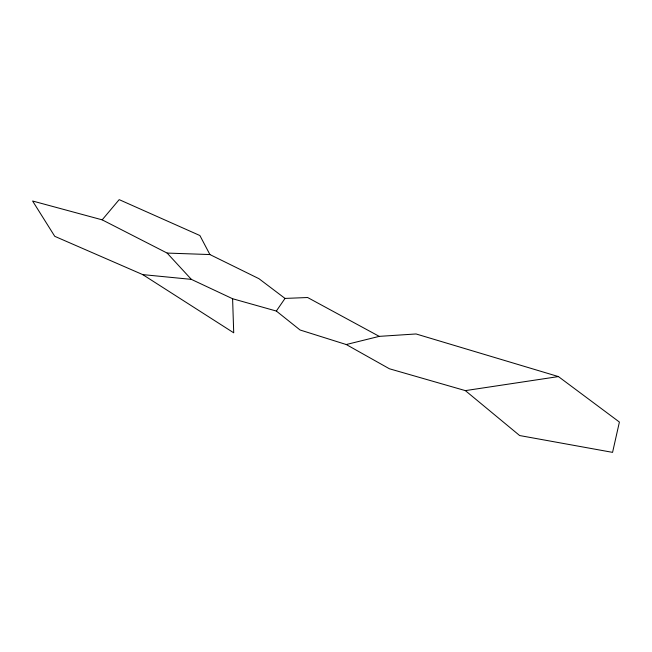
<?xml version="1.0" encoding="UTF-8"?>
<svg xmlns="http://www.w3.org/2000/svg" width="652" height="652" viewBox="0 0 652 652"><rect width="100%" height="100%" fill="white"/><g stroke="black" fill="none" stroke-linecap="round" stroke-linejoin="round"><path stroke-width="0.98" d="M276.334 311.045L285.022 298.42L307.614 297.516L379.244 336.367L416.074 333.963L558.414 376.579L619.4 422.048L612.57 452.366L519.652 435.544L465.357 390.621L389.415 368.771L346.261 344.533L300.067 329.993L276.334 311.045L232.601 298.738L191.362 279.374L142.731 274.606L54.76 236.326L32.6 201.012L102.177 219.846L167.124 253.074L191.362 279.374M102.177 219.846L119.186 199.634L199.895 235.535L209.911 254.557L258.925 278.673L285.022 298.42M346.261 344.533L379.244 336.367M465.357 390.621L558.414 376.579M167.124 253.074L209.911 254.557M142.731 274.606L233.718 332.813L232.601 298.738"/></g></svg>
